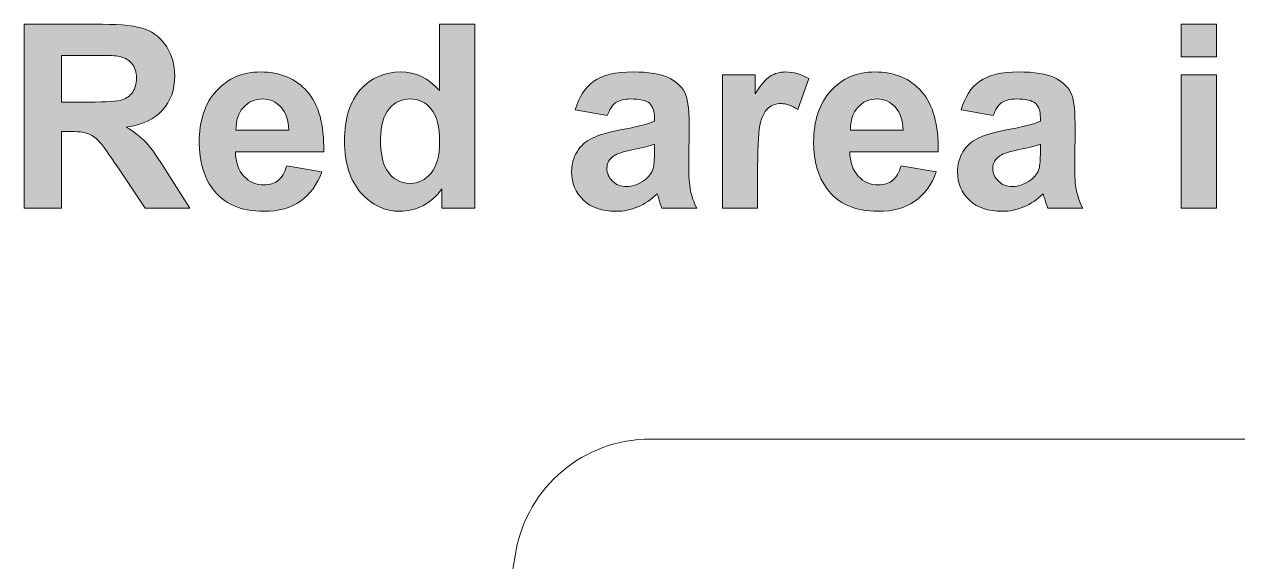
# Model space of a CAD drawing. Header units: millimetres. Extents: x 42 to 257, y -204 to -96.
# Drawn here: x 41.8 to 68.45, y -107.6 to -95.8 of the extents above; entities that cross this region are included whole.
import ezdxf

# ---------------------------------------------------------------- set-up
doc = ezdxf.new("R2010")
doc.units = ezdxf.units.MM
doc.header["$MEASUREMENT"] = 0
doc.layers.add('cut', color=7, linetype='Continuous', lineweight=0)
doc.layers.add('note', color=7, linetype='Continuous', lineweight=0)

# ---------------------------------------------------------------- blocks, each defined once
blk = doc.blocks.new('Block_1')
at = {"layer": 'note', "true_color": 0xff0000, "transparency": 33554687}
h = blk.add_hatch(color=1, dxfattribs=at)
h.dxf.hatch_style = 2
edge = h.paths.add_edge_path()
edge.add_spline(control_points=[(42.619, -97.509), (42.619, -97.509), (43.222, -97.509), (43.222, -97.509), (43.614, -97.509), (43.858, -97.492), (43.955, -97.459), (44.053, -97.426), (44.129, -97.369), (44.184, -97.288), (44.239, -97.208), (44.267, -97.107), (44.267, -96.985), (44.267, -96.849), (44.231, -96.74), (44.158, -96.656), (44.085, -96.572), (43.983, -96.519), (43.851, -96.497), (43.785, -96.488), (43.586, -96.484), (43.255, -96.484), (43.255, -96.484), (42.619, -96.484), (42.619, -96.484), (42.619, -96.484), (42.619, -97.509), (42.619, -97.509)], knot_values=[0, 0, 0, 0, 1, 1, 1, 2, 2, 2, 3, 3, 3, 4, 4, 4, 5, 5, 5, 6, 6, 6, 7, 7, 7, 8, 8, 8, 9, 9, 9, 9], degree=3, periodic=0)
edge = h.paths.add_edge_path()
edge.add_spline(control_points=[(41.803, -99.841), (41.803, -99.841), (41.803, -95.8), (41.803, -95.8), (41.803, -95.8), (43.52, -95.8), (43.52, -95.8), (43.952, -95.8), (44.266, -95.836), (44.461, -95.909), (44.657, -95.982), (44.813, -96.111), (44.931, -96.296), (45.049, -96.482), (45.107, -96.694), (45.107, -96.933), (45.107, -97.236), (45.018, -97.487), (44.84, -97.684), (44.662, -97.881), (44.395, -98.006), (44.041, -98.057), (44.217, -98.16), (44.363, -98.273), (44.478, -98.396), (44.592, -98.52), (44.747, -98.738), (44.942, -99.052), (44.942, -99.052), (45.435, -99.841), (45.435, -99.841), (45.435, -99.841), (44.46, -99.841), (44.46, -99.841), (44.46, -99.841), (43.87, -98.961), (43.87, -98.961), (43.661, -98.647), (43.517, -98.449), (43.44, -98.367), (43.363, -98.286), (43.281, -98.23), (43.195, -98.199), (43.108, -98.169), (42.972, -98.154), (42.784, -98.154), (42.784, -98.154), (42.619, -98.154), (42.619, -98.154), (42.619, -98.154), (42.619, -99.841), (42.619, -99.841), (42.619, -99.841), (41.803, -99.841), (41.803, -99.841)], knot_values=[0, 0, 0, 0, 1, 1, 1, 2, 2, 2, 3, 3, 3, 4, 4, 4, 5, 5, 5, 6, 6, 6, 7, 7, 7, 8, 8, 8, 9, 9, 9, 10, 10, 10, 11, 11, 11, 12, 12, 12, 13, 13, 13, 14, 14, 14, 15, 15, 15, 16, 16, 16, 17, 17, 17, 18, 18, 18, 18], degree=3, periodic=0)
h = blk.add_hatch(color=1, dxfattribs=at)
h.dxf.hatch_style = 2
edge = h.paths.add_edge_path()
edge.add_spline(control_points=[(49.627, -98.314), (49.627, -98.626), (49.671, -98.852), (49.757, -98.992), (49.882, -99.194), (50.056, -99.295), (50.281, -99.295), (50.459, -99.295), (50.61, -99.219), (50.735, -99.067), (50.86, -98.916), (50.923, -98.69), (50.923, -98.388), (50.923, -98.052), (50.862, -97.81), (50.741, -97.662), (50.62, -97.514), (50.464, -97.44), (50.275, -97.44), (50.091, -97.44), (49.938, -97.513), (49.813, -97.659), (49.689, -97.805), (49.627, -98.023), (49.627, -98.314)], knot_values=[0, 0, 0, 0, 1, 1, 1, 2, 2, 2, 3, 3, 3, 4, 4, 4, 5, 5, 5, 6, 6, 6, 7, 7, 7, 8, 8, 8, 8], degree=3, periodic=0)
edge = h.paths.add_edge_path()
edge.add_spline(control_points=[(51.695, -99.841), (51.695, -99.841), (50.975, -99.841), (50.975, -99.841), (50.975, -99.841), (50.975, -99.411), (50.975, -99.411), (50.856, -99.578), (50.715, -99.702), (50.552, -99.784), (50.39, -99.866), (50.226, -99.907), (50.06, -99.907), (49.724, -99.907), (49.436, -99.771), (49.196, -99.5), (48.956, -99.229), (48.836, -98.851), (48.836, -98.366), (48.836, -97.87), (48.953, -97.493), (49.186, -97.235), (49.42, -96.977), (49.715, -96.847), (50.071, -96.847), (50.398, -96.847), (50.681, -96.984), (50.92, -97.255), (50.92, -97.255), (50.92, -95.8), (50.92, -95.8), (50.92, -95.8), (51.695, -95.8), (51.695, -95.8), (51.695, -95.8), (51.695, -99.841), (51.695, -99.841)], knot_values=[0, 0, 0, 0, 1, 1, 1, 2, 2, 2, 3, 3, 3, 4, 4, 4, 5, 5, 5, 6, 6, 6, 7, 7, 7, 8, 8, 8, 9, 9, 9, 10, 10, 10, 11, 11, 11, 12, 12, 12, 12], degree=3, periodic=0)
h = blk.add_hatch(color=1, dxfattribs=at)
h.dxf.hatch_style = 2
edge = h.paths.add_edge_path()
edge.add_spline(control_points=[(67.208, -99.841), (67.208, -99.841), (67.208, -96.914), (67.208, -96.914), (67.208, -96.914), (67.983, -96.914), (67.983, -96.914), (67.983, -96.914), (67.983, -99.841), (67.983, -99.841), (67.983, -99.841), (67.208, -99.841), (67.208, -99.841)], knot_values=[0, 0, 0, 0, 1, 1, 1, 2, 2, 2, 3, 3, 3, 4, 4, 4, 4], degree=3, periodic=0)
edge = h.paths.add_edge_path()
edge.add_spline(control_points=[(67.208, -96.517), (67.208, -96.517), (67.208, -95.8), (67.208, -95.8), (67.208, -95.8), (67.983, -95.8), (67.983, -95.8), (67.983, -95.8), (67.983, -96.517), (67.983, -96.517), (67.983, -96.517), (67.208, -96.517), (67.208, -96.517)], knot_values=[0, 0, 0, 0, 1, 1, 1, 2, 2, 2, 3, 3, 3, 4, 4, 4, 4], degree=3, periodic=0)
h = blk.add_hatch(color=1, dxfattribs=at)
h.dxf.hatch_style = 2
edge = h.paths.add_edge_path()
edge.add_spline(control_points=[(47.61, -98.126), (47.604, -97.902), (47.547, -97.732), (47.436, -97.615), (47.326, -97.498), (47.192, -97.44), (47.034, -97.44), (46.865, -97.44), (46.725, -97.502), (46.615, -97.625), (46.505, -97.748), (46.451, -97.915), (46.452, -98.126), (46.452, -98.126), (47.61, -98.126), (47.61, -98.126)], knot_values=[0, 0, 0, 0, 1, 1, 1, 2, 2, 2, 3, 3, 3, 4, 4, 4, 5, 5, 5, 5], degree=3, periodic=0)
edge = h.paths.add_edge_path()
edge.add_spline(control_points=[(47.566, -98.909), (47.566, -98.909), (48.338, -99.039), (48.338, -99.039), (48.238, -99.322), (48.082, -99.537), (47.868, -99.685), (47.654, -99.833), (47.386, -99.907), (47.064, -99.907), (46.555, -99.907), (46.179, -99.74), (45.934, -99.408), (45.741, -99.142), (45.645, -98.805), (45.645, -98.399), (45.645, -97.914), (45.772, -97.534), (46.025, -97.259), (46.279, -96.985), (46.599, -96.847), (46.987, -96.847), (47.423, -96.847), (47.766, -96.991), (48.018, -97.279), (48.27, -97.566), (48.39, -98.007), (48.379, -98.6), (48.379, -98.6), (46.439, -98.6), (46.439, -98.6), (46.444, -98.83), (46.507, -99.009), (46.626, -99.136), (46.745, -99.264), (46.894, -99.328), (47.073, -99.328), (47.194, -99.328), (47.296, -99.295), (47.378, -99.229), (47.461, -99.163), (47.524, -99.056), (47.566, -98.909)], knot_values=[0, 0, 0, 0, 1, 1, 1, 2, 2, 2, 3, 3, 3, 4, 4, 4, 5, 5, 5, 6, 6, 6, 7, 7, 7, 8, 8, 8, 9, 9, 9, 10, 10, 10, 11, 11, 11, 12, 12, 12, 13, 13, 13, 14, 14, 14, 14], degree=3, periodic=0)
h = blk.add_hatch(color=1, dxfattribs=at)
h.dxf.hatch_style = 2
edge = h.paths.add_edge_path()
edge.add_spline(control_points=[(55.641, -98.435), (55.542, -98.468), (55.385, -98.508), (55.17, -98.553), (54.955, -98.599), (54.814, -98.644), (54.748, -98.689), (54.647, -98.76), (54.597, -98.851), (54.597, -98.961), (54.597, -99.07), (54.637, -99.164), (54.718, -99.242), (54.799, -99.322), (54.902, -99.361), (55.027, -99.361), (55.166, -99.361), (55.299, -99.315), (55.426, -99.223), (55.52, -99.153), (55.581, -99.068), (55.611, -98.967), (55.631, -98.901), (55.641, -98.775), (55.641, -98.589), (55.641, -98.589), (55.641, -98.435), (55.641, -98.435)], knot_values=[0, 0, 0, 0, 1, 1, 1, 2, 2, 2, 3, 3, 3, 4, 4, 4, 5, 5, 5, 6, 6, 6, 7, 7, 7, 8, 8, 8, 9, 9, 9, 9], degree=3, periodic=0)
edge = h.paths.add_edge_path()
edge.add_spline(control_points=[(54.605, -97.807), (54.605, -97.807), (53.902, -97.68), (53.902, -97.68), (53.981, -97.397), (54.117, -97.187), (54.31, -97.051), (54.503, -96.915), (54.79, -96.847), (55.17, -96.847), (55.515, -96.847), (55.772, -96.888), (55.942, -96.97), (56.111, -97.052), (56.23, -97.156), (56.299, -97.282), (56.367, -97.407), (56.402, -97.638), (56.402, -97.975), (56.402, -97.975), (56.394, -98.879), (56.394, -98.879), (56.394, -99.136), (56.406, -99.326), (56.431, -99.448), (56.456, -99.57), (56.502, -99.701), (56.57, -99.841), (56.57, -99.841), (55.804, -99.841), (55.804, -99.841), (55.783, -99.789), (55.759, -99.713), (55.729, -99.612), (55.716, -99.566), (55.707, -99.536), (55.702, -99.521), (55.57, -99.65), (55.428, -99.746), (55.277, -99.81), (55.127, -99.874), (54.966, -99.907), (54.795, -99.907), (54.494, -99.907), (54.256, -99.825), (54.083, -99.661), (53.909, -99.498), (53.822, -99.291), (53.822, -99.041), (53.822, -98.876), (53.862, -98.728), (53.941, -98.599), (54.02, -98.469), (54.13, -98.37), (54.273, -98.301), (54.415, -98.232), (54.62, -98.172), (54.889, -98.121), (55.251, -98.053), (55.502, -97.989), (55.641, -97.931), (55.641, -97.931), (55.641, -97.853), (55.641, -97.853), (55.641, -97.705), (55.604, -97.598), (55.531, -97.535), (55.457, -97.472), (55.319, -97.44), (55.115, -97.44), (54.977, -97.44), (54.87, -97.467), (54.792, -97.521), (54.715, -97.576), (54.653, -97.671), (54.605, -97.807)], knot_values=[0, 0, 0, 0, 1, 1, 1, 2, 2, 2, 3, 3, 3, 4, 4, 4, 5, 5, 5, 6, 6, 6, 7, 7, 7, 8, 8, 8, 9, 9, 9, 10, 10, 10, 11, 11, 11, 12, 12, 12, 13, 13, 13, 14, 14, 14, 15, 15, 15, 16, 16, 16, 17, 17, 17, 18, 18, 18, 19, 19, 19, 20, 20, 20, 21, 21, 21, 22, 22, 22, 23, 23, 23, 24, 24, 24, 25, 25, 25, 25], degree=3, periodic=0)
h = blk.add_hatch(color=1, dxfattribs=at)
h.dxf.hatch_style = 2
edge = h.paths.add_edge_path()
edge.add_spline(control_points=[(57.907, -99.841), (57.907, -99.841), (57.132, -99.841), (57.132, -99.841), (57.132, -99.841), (57.132, -96.914), (57.132, -96.914), (57.132, -96.914), (57.852, -96.914), (57.852, -96.914), (57.852, -96.914), (57.852, -97.33), (57.852, -97.33), (57.975, -97.133), (58.085, -97.004), (58.184, -96.941), (58.282, -96.879), (58.393, -96.847), (58.519, -96.847), (58.695, -96.847), (58.865, -96.896), (59.028, -96.994), (59.028, -96.994), (58.789, -97.669), (58.789, -97.669), (58.658, -97.584), (58.537, -97.542), (58.425, -97.542), (58.316, -97.542), (58.225, -97.572), (58.149, -97.632), (58.074, -97.691), (58.015, -97.799), (57.971, -97.955), (57.928, -98.112), (57.907, -98.439), (57.907, -98.937), (57.907, -98.937), (57.907, -99.841), (57.907, -99.841)], knot_values=[0, 0, 0, 0, 1, 1, 1, 2, 2, 2, 3, 3, 3, 4, 4, 4, 5, 5, 5, 6, 6, 6, 7, 7, 7, 8, 8, 8, 9, 9, 9, 10, 10, 10, 11, 11, 11, 12, 12, 12, 13, 13, 13, 13], degree=3, periodic=0)
h = blk.add_hatch(color=1, dxfattribs=at)
h.dxf.hatch_style = 2
edge = h.paths.add_edge_path()
edge.add_spline(control_points=[(61.101, -98.126), (61.095, -97.902), (61.038, -97.732), (60.927, -97.615), (60.817, -97.498), (60.683, -97.44), (60.525, -97.44), (60.356, -97.44), (60.216, -97.502), (60.106, -97.625), (59.996, -97.748), (59.942, -97.915), (59.943, -98.126), (59.943, -98.126), (61.101, -98.126), (61.101, -98.126)], knot_values=[0, 0, 0, 0, 1, 1, 1, 2, 2, 2, 3, 3, 3, 4, 4, 4, 5, 5, 5, 5], degree=3, periodic=0)
edge = h.paths.add_edge_path()
edge.add_spline(control_points=[(61.057, -98.909), (61.057, -98.909), (61.829, -99.039), (61.829, -99.039), (61.729, -99.322), (61.573, -99.537), (61.359, -99.685), (61.145, -99.833), (60.877, -99.907), (60.555, -99.907), (60.046, -99.907), (59.67, -99.74), (59.425, -99.408), (59.232, -99.142), (59.136, -98.805), (59.136, -98.399), (59.136, -97.914), (59.263, -97.534), (59.516, -97.259), (59.77, -96.985), (60.09, -96.847), (60.478, -96.847), (60.914, -96.847), (61.257, -96.991), (61.509, -97.279), (61.761, -97.566), (61.881, -98.007), (61.87, -98.6), (61.87, -98.6), (59.93, -98.6), (59.93, -98.6), (59.935, -98.83), (59.998, -99.009), (60.117, -99.136), (60.236, -99.264), (60.385, -99.328), (60.564, -99.328), (60.685, -99.328), (60.787, -99.295), (60.869, -99.229), (60.952, -99.163), (61.015, -99.056), (61.057, -98.909)], knot_values=[0, 0, 0, 0, 1, 1, 1, 2, 2, 2, 3, 3, 3, 4, 4, 4, 5, 5, 5, 6, 6, 6, 7, 7, 7, 8, 8, 8, 9, 9, 9, 10, 10, 10, 11, 11, 11, 12, 12, 12, 13, 13, 13, 14, 14, 14, 14], degree=3, periodic=0)
h = blk.add_hatch(color=1, dxfattribs=at)
h.dxf.hatch_style = 2
edge = h.paths.add_edge_path()
edge.add_spline(control_points=[(64.116, -98.435), (64.017, -98.468), (63.86, -98.508), (63.645, -98.553), (63.43, -98.599), (63.289, -98.644), (63.223, -98.689), (63.122, -98.76), (63.072, -98.851), (63.072, -98.961), (63.072, -99.07), (63.112, -99.164), (63.193, -99.242), (63.274, -99.322), (63.376, -99.361), (63.502, -99.361), (63.641, -99.361), (63.774, -99.315), (63.901, -99.223), (63.995, -99.153), (64.056, -99.068), (64.086, -98.967), (64.106, -98.901), (64.116, -98.775), (64.116, -98.589), (64.116, -98.589), (64.116, -98.435), (64.116, -98.435)], knot_values=[0, 0, 0, 0, 1, 1, 1, 2, 2, 2, 3, 3, 3, 4, 4, 4, 5, 5, 5, 6, 6, 6, 7, 7, 7, 8, 8, 8, 9, 9, 9, 9], degree=3, periodic=0)
edge = h.paths.add_edge_path()
edge.add_spline(control_points=[(63.08, -97.807), (63.08, -97.807), (62.377, -97.68), (62.377, -97.68), (62.456, -97.397), (62.592, -97.187), (62.785, -97.051), (62.978, -96.915), (63.265, -96.847), (63.645, -96.847), (63.99, -96.847), (64.247, -96.888), (64.417, -96.97), (64.586, -97.052), (64.705, -97.156), (64.773, -97.282), (64.842, -97.407), (64.877, -97.638), (64.877, -97.975), (64.877, -97.975), (64.869, -98.879), (64.869, -98.879), (64.869, -99.136), (64.881, -99.326), (64.906, -99.448), (64.931, -99.57), (64.977, -99.701), (65.045, -99.841), (65.045, -99.841), (64.279, -99.841), (64.279, -99.841), (64.258, -99.789), (64.234, -99.713), (64.204, -99.612), (64.191, -99.566), (64.182, -99.536), (64.177, -99.521), (64.044, -99.65), (63.903, -99.746), (63.752, -99.81), (63.602, -99.874), (63.441, -99.907), (63.27, -99.907), (62.969, -99.907), (62.731, -99.825), (62.558, -99.661), (62.384, -99.498), (62.297, -99.291), (62.297, -99.041), (62.297, -98.876), (62.337, -98.728), (62.416, -98.599), (62.495, -98.469), (62.605, -98.37), (62.748, -98.301), (62.89, -98.232), (63.095, -98.172), (63.364, -98.121), (63.726, -98.053), (63.976, -97.989), (64.116, -97.931), (64.116, -97.931), (64.116, -97.853), (64.116, -97.853), (64.116, -97.705), (64.079, -97.598), (64.006, -97.535), (63.932, -97.472), (63.794, -97.44), (63.59, -97.44), (63.452, -97.44), (63.344, -97.467), (63.267, -97.521), (63.19, -97.576), (63.128, -97.671), (63.08, -97.807)], knot_values=[0, 0, 0, 0, 1, 1, 1, 2, 2, 2, 3, 3, 3, 4, 4, 4, 5, 5, 5, 6, 6, 6, 7, 7, 7, 8, 8, 8, 9, 9, 9, 10, 10, 10, 11, 11, 11, 12, 12, 12, 13, 13, 13, 14, 14, 14, 15, 15, 15, 16, 16, 16, 17, 17, 17, 18, 18, 18, 19, 19, 19, 20, 20, 20, 21, 21, 21, 22, 22, 22, 23, 23, 23, 24, 24, 24, 25, 25, 25, 25], degree=3, periodic=0)
at = {"layer": 'note'}
for points, knots in [([(41.803, -99.841), (41.803, -99.841), (41.803, -95.8), (41.803, -95.8), (41.803, -95.8), (43.52, -95.8), (43.52, -95.8), (43.952, -95.8), (44.266, -95.836), (44.461, -95.909), (44.657, -95.982), (44.813, -96.111), (44.931, -96.296), (45.049, -96.482), (45.107, -96.694), (45.107, -96.933), (45.107, -97.236), (45.018, -97.487), (44.84, -97.684), (44.662, -97.881), (44.395, -98.006), (44.041, -98.057), (44.217, -98.16), (44.363, -98.273), (44.478, -98.396), (44.592, -98.52), (44.747, -98.738), (44.942, -99.052), (44.942, -99.052), (45.435, -99.841), (45.435, -99.841), (45.435, -99.841), (44.46, -99.841), (44.46, -99.841), (44.46, -99.841), (43.87, -98.961), (43.87, -98.961), (43.661, -98.647), (43.517, -98.449), (43.44, -98.367), (43.363, -98.286), (43.281, -98.23), (43.195, -98.199), (43.108, -98.169), (42.972, -98.154), (42.784, -98.154), (42.784, -98.154), (42.619, -98.154), (42.619, -98.154), (42.619, -98.154), (42.619, -99.841), (42.619, -99.841), (42.619, -99.841), (41.803, -99.841), (41.803, -99.841)], [0, 0, 0, 0, 1, 1, 1, 2, 2, 2, 3, 3, 3, 4, 4, 4, 5, 5, 5, 6, 6, 6, 7, 7, 7, 8, 8, 8, 9, 9, 9, 10, 10, 10, 11, 11, 11, 12, 12, 12, 13, 13, 13, 14, 14, 14, 15, 15, 15, 16, 16, 16, 17, 17, 17, 18, 18, 18, 18]), ([(51.695, -99.841), (51.695, -99.841), (50.975, -99.841), (50.975, -99.841), (50.975, -99.841), (50.975, -99.411), (50.975, -99.411), (50.856, -99.578), (50.715, -99.702), (50.552, -99.784), (50.39, -99.866), (50.226, -99.907), (50.06, -99.907), (49.724, -99.907), (49.436, -99.771), (49.196, -99.5), (48.956, -99.229), (48.836, -98.851), (48.836, -98.366), (48.836, -97.87), (48.953, -97.493), (49.186, -97.235), (49.42, -96.977), (49.715, -96.847), (50.071, -96.847), (50.398, -96.847), (50.681, -96.984), (50.92, -97.255), (50.92, -97.255), (50.92, -95.8), (50.92, -95.8), (50.92, -95.8), (51.695, -95.8), (51.695, -95.8), (51.695, -95.8), (51.695, -99.841), (51.695, -99.841)], [0, 0, 0, 0, 1, 1, 1, 2, 2, 2, 3, 3, 3, 4, 4, 4, 5, 5, 5, 6, 6, 6, 7, 7, 7, 8, 8, 8, 9, 9, 9, 10, 10, 10, 11, 11, 11, 12, 12, 12, 12]), ([(67.208, -96.517), (67.208, -96.517), (67.208, -95.8), (67.208, -95.8), (67.208, -95.8), (67.983, -95.8), (67.983, -95.8), (67.983, -95.8), (67.983, -96.517), (67.983, -96.517), (67.983, -96.517), (67.208, -96.517), (67.208, -96.517)], [0, 0, 0, 0, 1, 1, 1, 2, 2, 2, 3, 3, 3, 4, 4, 4, 4]), ([(42.619, -97.509), (42.619, -97.509), (43.222, -97.509), (43.222, -97.509), (43.614, -97.509), (43.858, -97.492), (43.955, -97.459), (44.053, -97.426), (44.129, -97.369), (44.184, -97.288), (44.239, -97.208), (44.267, -97.107), (44.267, -96.985), (44.267, -96.849), (44.231, -96.74), (44.158, -96.656), (44.085, -96.572), (43.983, -96.519), (43.851, -96.497), (43.785, -96.488), (43.586, -96.484), (43.255, -96.484), (43.255, -96.484), (42.619, -96.484), (42.619, -96.484), (42.619, -96.484), (42.619, -97.509), (42.619, -97.509)], [0, 0, 0, 0, 1, 1, 1, 2, 2, 2, 3, 3, 3, 4, 4, 4, 5, 5, 5, 6, 6, 6, 7, 7, 7, 8, 8, 8, 9, 9, 9, 9]), ([(47.566, -98.909), (47.566, -98.909), (48.338, -99.039), (48.338, -99.039), (48.238, -99.322), (48.082, -99.537), (47.868, -99.685), (47.654, -99.833), (47.386, -99.907), (47.064, -99.907), (46.555, -99.907), (46.179, -99.74), (45.934, -99.408), (45.741, -99.142), (45.645, -98.805), (45.645, -98.399), (45.645, -97.914), (45.772, -97.534), (46.025, -97.259), (46.279, -96.985), (46.599, -96.847), (46.987, -96.847), (47.423, -96.847), (47.766, -96.991), (48.018, -97.279), (48.27, -97.566), (48.39, -98.007), (48.379, -98.6), (48.379, -98.6), (46.439, -98.6), (46.439, -98.6), (46.444, -98.83), (46.507, -99.009), (46.626, -99.136), (46.745, -99.264), (46.894, -99.328), (47.073, -99.328), (47.194, -99.328), (47.296, -99.295), (47.378, -99.229), (47.461, -99.163), (47.524, -99.056), (47.566, -98.909)], [0, 0, 0, 0, 1, 1, 1, 2, 2, 2, 3, 3, 3, 4, 4, 4, 5, 5, 5, 6, 6, 6, 7, 7, 7, 8, 8, 8, 9, 9, 9, 10, 10, 10, 11, 11, 11, 12, 12, 12, 13, 13, 13, 14, 14, 14, 14]), ([(54.605, -97.807), (54.605, -97.807), (53.902, -97.68), (53.902, -97.68), (53.981, -97.397), (54.117, -97.187), (54.31, -97.051), (54.503, -96.915), (54.79, -96.847), (55.17, -96.847), (55.515, -96.847), (55.772, -96.888), (55.942, -96.97), (56.111, -97.052), (56.23, -97.156), (56.299, -97.282), (56.367, -97.407), (56.402, -97.638), (56.402, -97.975), (56.402, -97.975), (56.394, -98.879), (56.394, -98.879), (56.394, -99.136), (56.406, -99.326), (56.431, -99.448), (56.456, -99.57), (56.502, -99.701), (56.57, -99.841), (56.57, -99.841), (55.804, -99.841), (55.804, -99.841), (55.783, -99.789), (55.759, -99.713), (55.729, -99.612), (55.716, -99.566), (55.707, -99.536), (55.702, -99.521), (55.57, -99.65), (55.428, -99.746), (55.277, -99.81), (55.127, -99.874), (54.966, -99.907), (54.795, -99.907), (54.494, -99.907), (54.256, -99.825), (54.083, -99.661), (53.909, -99.498), (53.822, -99.291), (53.822, -99.041), (53.822, -98.876), (53.862, -98.728), (53.941, -98.599), (54.02, -98.469), (54.13, -98.37), (54.273, -98.301), (54.415, -98.232), (54.62, -98.172), (54.889, -98.121), (55.251, -98.053), (55.502, -97.989), (55.641, -97.931), (55.641, -97.931), (55.641, -97.853), (55.641, -97.853), (55.641, -97.705), (55.604, -97.598), (55.531, -97.535), (55.457, -97.472), (55.319, -97.44), (55.115, -97.44), (54.977, -97.44), (54.87, -97.467), (54.792, -97.521), (54.715, -97.576), (54.653, -97.671), (54.605, -97.807)], [0, 0, 0, 0, 1, 1, 1, 2, 2, 2, 3, 3, 3, 4, 4, 4, 5, 5, 5, 6, 6, 6, 7, 7, 7, 8, 8, 8, 9, 9, 9, 10, 10, 10, 11, 11, 11, 12, 12, 12, 13, 13, 13, 14, 14, 14, 15, 15, 15, 16, 16, 16, 17, 17, 17, 18, 18, 18, 19, 19, 19, 20, 20, 20, 21, 21, 21, 22, 22, 22, 23, 23, 23, 24, 24, 24, 25, 25, 25, 25]), ([(57.907, -99.841), (57.907, -99.841), (57.132, -99.841), (57.132, -99.841), (57.132, -99.841), (57.132, -96.914), (57.132, -96.914), (57.132, -96.914), (57.852, -96.914), (57.852, -96.914), (57.852, -96.914), (57.852, -97.33), (57.852, -97.33), (57.975, -97.133), (58.085, -97.004), (58.184, -96.941), (58.282, -96.879), (58.393, -96.847), (58.519, -96.847), (58.695, -96.847), (58.865, -96.896), (59.028, -96.994), (59.028, -96.994), (58.789, -97.669), (58.789, -97.669), (58.658, -97.584), (58.537, -97.542), (58.425, -97.542), (58.316, -97.542), (58.225, -97.572), (58.149, -97.632), (58.074, -97.691), (58.015, -97.799), (57.971, -97.955), (57.928, -98.112), (57.907, -98.439), (57.907, -98.937), (57.907, -98.937), (57.907, -99.841), (57.907, -99.841)], [0, 0, 0, 0, 1, 1, 1, 2, 2, 2, 3, 3, 3, 4, 4, 4, 5, 5, 5, 6, 6, 6, 7, 7, 7, 8, 8, 8, 9, 9, 9, 10, 10, 10, 11, 11, 11, 12, 12, 12, 13, 13, 13, 13]), ([(61.057, -98.909), (61.057, -98.909), (61.829, -99.039), (61.829, -99.039), (61.729, -99.322), (61.573, -99.537), (61.359, -99.685), (61.145, -99.833), (60.877, -99.907), (60.555, -99.907), (60.046, -99.907), (59.67, -99.74), (59.425, -99.408), (59.232, -99.142), (59.136, -98.805), (59.136, -98.399), (59.136, -97.914), (59.263, -97.534), (59.516, -97.259), (59.77, -96.985), (60.09, -96.847), (60.478, -96.847), (60.914, -96.847), (61.257, -96.991), (61.509, -97.279), (61.761, -97.566), (61.881, -98.007), (61.87, -98.6), (61.87, -98.6), (59.93, -98.6), (59.93, -98.6), (59.935, -98.83), (59.998, -99.009), (60.117, -99.136), (60.236, -99.264), (60.385, -99.328), (60.564, -99.328), (60.685, -99.328), (60.787, -99.295), (60.869, -99.229), (60.952, -99.163), (61.015, -99.056), (61.057, -98.909)], [0, 0, 0, 0, 1, 1, 1, 2, 2, 2, 3, 3, 3, 4, 4, 4, 5, 5, 5, 6, 6, 6, 7, 7, 7, 8, 8, 8, 9, 9, 9, 10, 10, 10, 11, 11, 11, 12, 12, 12, 13, 13, 13, 14, 14, 14, 14]), ([(63.08, -97.807), (63.08, -97.807), (62.377, -97.68), (62.377, -97.68), (62.456, -97.397), (62.592, -97.187), (62.785, -97.051), (62.978, -96.915), (63.265, -96.847), (63.645, -96.847), (63.99, -96.847), (64.247, -96.888), (64.417, -96.97), (64.586, -97.052), (64.705, -97.156), (64.773, -97.282), (64.842, -97.407), (64.877, -97.638), (64.877, -97.975), (64.877, -97.975), (64.869, -98.879), (64.869, -98.879), (64.869, -99.136), (64.881, -99.326), (64.906, -99.448), (64.931, -99.57), (64.977, -99.701), (65.045, -99.841), (65.045, -99.841), (64.279, -99.841), (64.279, -99.841), (64.258, -99.789), (64.234, -99.713), (64.204, -99.612), (64.191, -99.566), (64.182, -99.536), (64.177, -99.521), (64.044, -99.65), (63.903, -99.746), (63.752, -99.81), (63.602, -99.874), (63.441, -99.907), (63.27, -99.907), (62.969, -99.907), (62.731, -99.825), (62.558, -99.661), (62.384, -99.498), (62.297, -99.291), (62.297, -99.041), (62.297, -98.876), (62.337, -98.728), (62.416, -98.599), (62.495, -98.469), (62.605, -98.37), (62.748, -98.301), (62.89, -98.232), (63.095, -98.172), (63.364, -98.121), (63.726, -98.053), (63.976, -97.989), (64.116, -97.931), (64.116, -97.931), (64.116, -97.853), (64.116, -97.853), (64.116, -97.705), (64.079, -97.598), (64.006, -97.535), (63.932, -97.472), (63.794, -97.44), (63.59, -97.44), (63.452, -97.44), (63.344, -97.467), (63.267, -97.521), (63.19, -97.576), (63.128, -97.671), (63.08, -97.807)], [0, 0, 0, 0, 1, 1, 1, 2, 2, 2, 3, 3, 3, 4, 4, 4, 5, 5, 5, 6, 6, 6, 7, 7, 7, 8, 8, 8, 9, 9, 9, 10, 10, 10, 11, 11, 11, 12, 12, 12, 13, 13, 13, 14, 14, 14, 15, 15, 15, 16, 16, 16, 17, 17, 17, 18, 18, 18, 19, 19, 19, 20, 20, 20, 21, 21, 21, 22, 22, 22, 23, 23, 23, 24, 24, 24, 25, 25, 25, 25]), ([(67.208, -99.841), (67.208, -99.841), (67.208, -96.914), (67.208, -96.914), (67.208, -96.914), (67.983, -96.914), (67.983, -96.914), (67.983, -96.914), (67.983, -99.841), (67.983, -99.841), (67.983, -99.841), (67.208, -99.841), (67.208, -99.841)], [0, 0, 0, 0, 1, 1, 1, 2, 2, 2, 3, 3, 3, 4, 4, 4, 4]), ([(47.61, -98.126), (47.604, -97.902), (47.547, -97.732), (47.436, -97.615), (47.326, -97.498), (47.192, -97.44), (47.034, -97.44), (46.865, -97.44), (46.725, -97.502), (46.615, -97.625), (46.505, -97.748), (46.451, -97.915), (46.452, -98.126), (46.452, -98.126), (47.61, -98.126), (47.61, -98.126)], [0, 0, 0, 0, 1, 1, 1, 2, 2, 2, 3, 3, 3, 4, 4, 4, 5, 5, 5, 5]), ([(49.627, -98.314), (49.627, -98.626), (49.671, -98.852), (49.757, -98.992), (49.882, -99.194), (50.056, -99.295), (50.281, -99.295), (50.459, -99.295), (50.61, -99.219), (50.735, -99.067), (50.86, -98.916), (50.923, -98.69), (50.923, -98.388), (50.923, -98.052), (50.862, -97.81), (50.741, -97.662), (50.62, -97.514), (50.464, -97.44), (50.275, -97.44), (50.091, -97.44), (49.938, -97.513), (49.813, -97.659), (49.689, -97.805), (49.627, -98.023), (49.627, -98.314)], [0, 0, 0, 0, 1, 1, 1, 2, 2, 2, 3, 3, 3, 4, 4, 4, 5, 5, 5, 6, 6, 6, 7, 7, 7, 8, 8, 8, 8]), ([(61.101, -98.126), (61.095, -97.902), (61.038, -97.732), (60.927, -97.615), (60.817, -97.498), (60.683, -97.44), (60.525, -97.44), (60.356, -97.44), (60.216, -97.502), (60.106, -97.625), (59.996, -97.748), (59.942, -97.915), (59.943, -98.126), (59.943, -98.126), (61.101, -98.126), (61.101, -98.126)], [0, 0, 0, 0, 1, 1, 1, 2, 2, 2, 3, 3, 3, 4, 4, 4, 5, 5, 5, 5]), ([(55.641, -98.435), (55.542, -98.468), (55.385, -98.508), (55.17, -98.553), (54.955, -98.599), (54.814, -98.644), (54.748, -98.689), (54.647, -98.76), (54.597, -98.851), (54.597, -98.961), (54.597, -99.07), (54.637, -99.164), (54.718, -99.242), (54.799, -99.322), (54.902, -99.361), (55.027, -99.361), (55.166, -99.361), (55.299, -99.315), (55.426, -99.223), (55.52, -99.153), (55.581, -99.068), (55.611, -98.967), (55.631, -98.901), (55.641, -98.775), (55.641, -98.589), (55.641, -98.589), (55.641, -98.435), (55.641, -98.435)], [0, 0, 0, 0, 1, 1, 1, 2, 2, 2, 3, 3, 3, 4, 4, 4, 5, 5, 5, 6, 6, 6, 7, 7, 7, 8, 8, 8, 9, 9, 9, 9]), ([(64.116, -98.435), (64.017, -98.468), (63.86, -98.508), (63.645, -98.553), (63.43, -98.599), (63.289, -98.644), (63.223, -98.689), (63.122, -98.76), (63.072, -98.851), (63.072, -98.961), (63.072, -99.07), (63.112, -99.164), (63.193, -99.242), (63.274, -99.322), (63.376, -99.361), (63.502, -99.361), (63.641, -99.361), (63.774, -99.315), (63.901, -99.223), (63.995, -99.153), (64.056, -99.068), (64.086, -98.967), (64.106, -98.901), (64.116, -98.775), (64.116, -98.589), (64.116, -98.589), (64.116, -98.435), (64.116, -98.435)], [0, 0, 0, 0, 1, 1, 1, 2, 2, 2, 3, 3, 3, 4, 4, 4, 5, 5, 5, 6, 6, 6, 7, 7, 7, 8, 8, 8, 9, 9, 9, 9])]:
    blk.add_open_spline(points, degree=3, knots=knots, dxfattribs=at)

msp = doc.modelspace()

# ---------------------------------------------------------------- linework, layer by layer
at = {"layer": 'cut', "color": 18, "lineweight": 9, "true_color": 0x000000}
msp.add_open_spline([(45.291, -166.096), (45.291, -166.096), (64.301, -169.401), (64.301, -169.401), (64.501, -169.436), (64.704, -169.45), (64.906, -169.444), (64.906, -169.444), (75.032, -169.137), (75.032, -169.137), (75.431, -169.124), (75.828, -169.192), (76.2, -169.335), (76.2, -169.335), (94.738, -176.461), (94.738, -176.461), (95.467, -176.741), (96.058, -177.295), (96.385, -178.003), (96.385, -178.003), (105.119, -196.905), (105.119, -196.905), (105.234, -197.203), (105.485, -197.428), (105.793, -197.51), (105.793, -197.51), (128.184, -203.51), (128.184, -203.51), (128.184, -203.51), (171.747, -203.51), (171.747, -203.51), (171.747, -203.51), (194.12, -197.532), (194.12, -197.532), (194.428, -197.45), (194.678, -197.225), (194.794, -196.928), (194.794, -196.928), (203.527, -178.004), (203.527, -178.004), (203.855, -177.295), (204.446, -176.741), (205.175, -176.461), (205.175, -176.461), (223.721, -169.335), (223.721, -169.335), (224.093, -169.192), (224.489, -169.124), (224.888, -169.136), (224.888, -169.136), (235.014, -169.443), (235.014, -169.443), (235.216, -169.449), (235.419, -169.435), (235.619, -169.4), (235.619, -169.4), (254.655, -166.091), (254.655, -166.091), (256.288, -165.803), (257.378, -164.246), (257.089, -162.614), (257.089, -162.614), (247.316, -107.386), (247.316, -107.386), (247.063, -105.953), (245.817, -104.909), (244.362, -104.909), (244.362, -104.909), (202.713, -104.909), (202.713, -104.909), (202.713, -104.909), (184.757, -108.09), (184.757, -108.09), (184.426, -108.149), (184.148, -108.369), (184.014, -108.677), (184.014, -108.677), (183.184, -110.586), (183.184, -110.586), (183.051, -110.893), (182.772, -111.113), (182.442, -111.172), (182.442, -111.172), (168.74, -113.614), (168.74, -113.614), (168.195, -113.711), (167.676, -113.347), (167.58, -112.803), (167.58, -112.803), (164.84, -97.263), (164.84, -97.263), (164.744, -96.719), (164.226, -96.356), (163.682, -96.452), (163.682, -96.452), (124.255, -103.348), (124.255, -103.348), (124.255, -103.348), (125.271, -109.11), (125.271, -109.11), (125.415, -109.926), (124.87, -110.704), (124.055, -110.848), (124.055, -110.848), (117.161, -112.063), (117.161, -112.063), (116.345, -112.207), (115.567, -111.662), (115.423, -110.846), (115.423, -110.846), (114.376, -104.909), (114.376, -104.909), (114.376, -104.909), (55.549, -104.909), (55.549, -104.909), (54.093, -104.909), (52.847, -105.954), (52.594, -107.388), (52.594, -107.388), (42.857, -162.621), (42.857, -162.621), (42.569, -164.253), (43.659, -165.809), (45.291, -166.096)], degree=3, knots=[0, 0, 0, 0, 1, 1, 1, 2, 2, 2, 3, 3, 3, 4, 4, 4, 5, 5, 5, 6, 6, 6, 7, 7, 7, 8, 8, 8, 9, 9, 9, 10, 10, 10, 11, 11, 11, 12, 12, 12, 13, 13, 13, 14, 14, 14, 15, 15, 15, 16, 16, 16, 17, 17, 17, 18, 18, 18, 19, 19, 19, 20, 20, 20, 21, 21, 21, 22, 22, 22, 23, 23, 23, 24, 24, 24, 25, 25, 25, 26, 26, 26, 27, 27, 27, 28, 28, 28, 29, 29, 29, 30, 30, 30, 31, 31, 31, 32, 32, 32, 33, 33, 33, 34, 34, 34, 35, 35, 35, 36, 36, 36, 37, 37, 37, 38, 38, 38, 39, 39, 39, 40, 40, 40, 41, 41, 41, 41], dxfattribs=at)

# ---------------------------------------------------------------- block references
at = {"layer": 'note'}
msp.add_blockref('Block_1', (0, 0), dxfattribs=at)

doc.saveas('drawing.dxf')
